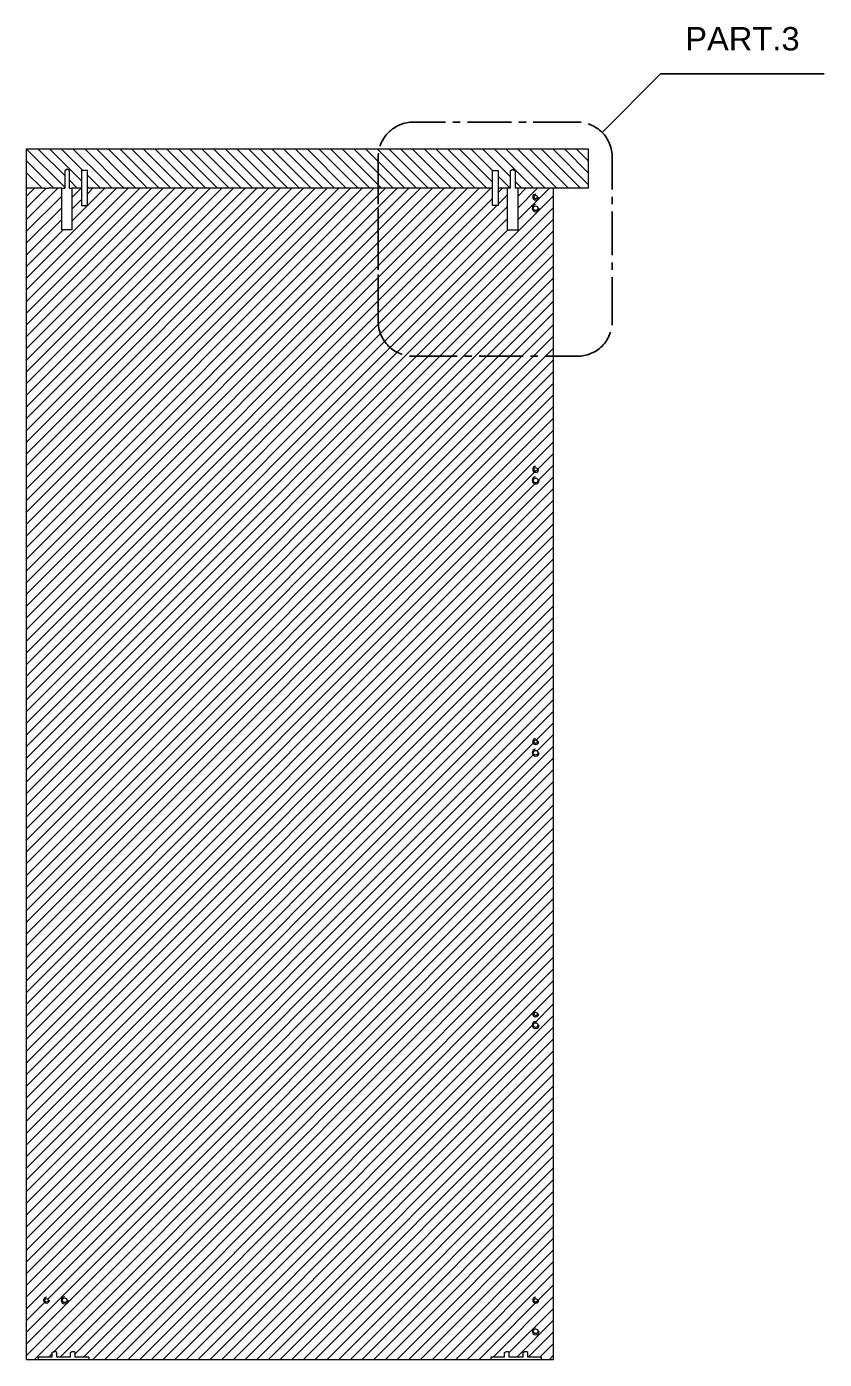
# Model space of a CAD drawing. Header units: millimetres. Extents: x -1335 to 2991, y -7 to 1980.
# Drawn here: x 1506.2 to 1574.4, y 1403.3 to 1517.1 of the extents above; entities that cross this region are included whole.
import ezdxf
from ezdxf.enums import TextEntityAlignment as Align

# ---------------------------------------------------------------- set-up
doc = ezdxf.new("R2010")
doc.units = ezdxf.units.MM
doc.linetypes.add('CENTER2', pattern=[1.125, 0.75, -0.125, 0.125, -0.125])
doc.layers.get('0').update_dxf_attribs({"color": 8})
doc.layers.add('A-SECT A-MCUT', color=7, linetype='Continuous', lineweight=35)
doc.layers.add('Campiture', color=1, linetype='Continuous')
doc.layers.add('Incastri', color=4, linetype='Continuous')
doc.styles.add('ARIAL', font='Arial.ttf')

msp = doc.modelspace()

# ---------------------------------------------------------------- linework, layer by layer
for p, q in [((1506.21, 1403.34), (1506.21, 1506.7)), ((1554.21, 1506.7), (1554.21, 1503.34)), ((1507.71, 1503.34), (1506.21, 1503.34)), ((1507.71, 1503.34), (1508.11, 1503.34)), ((1509.21, 1503.34), (1508.11, 1503.34)), ((1509.21, 1503.34), (1509.46, 1503.34)), ((1509.86, 1503.34), (1510.11, 1503.34)), ((1510.91, 1503.34), (1510.11, 1503.34)), ((1547.56, 1503.34), (1546.51, 1503.34)), ((1551.21, 1503.34), (1547.96, 1503.34)), ((1554.21, 1503.34), (1551.21, 1503.34)), ((1551.21, 1503.34), (1551.21, 1403.34))]:
    msp.add_line(p, q)
at = {"layer": 'A-SECT A-MCUT'}
for q in [(1555.38, 1508.11), (1574.38, 1513.11)]:
    msp.add_line((1560.38, 1513.11), q, dxfattribs=at)
at = {"layer": 'A-SECT A-MCUT', "linetype": 'CENTER2', "ltscale": 5}
msp.add_lwpolyline([(1536.26, 1491.99, 0.414214), (1539.26, 1488.99), (1553.26, 1488.99, 0.414214), (1556.26, 1491.99), (1556.26, 1505.99, 0.414214), (1553.26, 1508.99), (1539.26, 1508.99, 0.414214), (1536.26, 1505.99), (1536.26, 1491.99), (1536.26, 1505.99)], format="xyb", dxfattribs=at)
at = {"layer": 'Campiture'}
for p, q in [((1506.21, 1506.7), (1554.21, 1506.7)), ((1546.01, 1503.34), (1511.41, 1503.34)), ((1506.21, 1403.34), (1551.21, 1403.34))]:
    msp.add_line(p, q, dxfattribs=at)
at = {"layer": 'Campiture', "linetype": 'Continuous'}
for p, q in [((1509.46, 1503.42), (1506.21, 1506.67)), ((1509.46, 1504.42), (1507.17, 1506.7)), ((1510.91, 1503.97), (1508.17, 1506.7)), ((1511.02, 1504.86), (1509.17, 1506.7)), ((1512.86, 1504.02), (1510.17, 1506.7)), ((1514.41, 1503.47), (1511.17, 1506.7)), ((1514.41, 1504.47), (1512.17, 1506.7)), ((1516.53, 1503.34), (1513.17, 1506.7)), ((1517.53, 1503.34), (1514.17, 1506.7)), ((1518.53, 1503.34), (1515.17, 1506.7)), ((1519.53, 1503.34), (1516.17, 1506.7)), ((1520.53, 1503.34), (1517.17, 1506.7)), ((1521.53, 1503.34), (1518.17, 1506.7)), ((1522.53, 1503.34), (1519.17, 1506.7)), ((1523.53, 1503.34), (1520.17, 1506.7)), ((1524.53, 1503.34), (1521.17, 1506.7)), ((1525.53, 1503.34), (1522.17, 1506.7)), ((1526.53, 1503.34), (1523.17, 1506.7)), ((1527.53, 1503.34), (1524.17, 1506.7)), ((1528.53, 1503.34), (1525.17, 1506.7)), ((1529.53, 1503.34), (1526.17, 1506.7)), ((1530.53, 1503.34), (1527.17, 1506.7)), ((1531.53, 1503.34), (1528.17, 1506.7)), ((1532.53, 1503.34), (1529.17, 1506.7)), ((1533.53, 1503.34), (1530.17, 1506.7)), ((1534.53, 1503.34), (1531.17, 1506.7)), ((1535.53, 1503.34), (1532.17, 1506.7)), ((1536.53, 1503.34), (1533.17, 1506.7)), ((1537.53, 1503.34), (1534.17, 1506.7)), ((1538.53, 1503.34), (1535.17, 1506.7)), ((1539.53, 1503.34), (1536.17, 1506.7)), ((1540.53, 1503.34), (1537.17, 1506.7)), ((1541.53, 1503.34), (1538.17, 1506.7)), ((1542.53, 1503.34), (1539.17, 1506.7)), ((1543.53, 1503.34), (1540.17, 1506.7)), ((1544.53, 1503.34), (1541.17, 1506.7)), ((1545.53, 1503.34), (1542.17, 1506.7)), ((1546.01, 1503.87), (1543.17, 1506.7)), ((1546.01, 1504.87), (1544.17, 1506.7)), ((1547.56, 1504.32), (1545.17, 1506.7)), ((1549.53, 1503.34), (1546.17, 1506.7)), ((1549.51, 1504.37), (1547.17, 1506.7)), ((1550.96, 1503.92), (1548.17, 1506.7)), ((1552.53, 1503.34), (1549.17, 1506.7)), ((1553.53, 1503.34), (1550.17, 1506.7)), ((1554.21, 1503.67), (1551.17, 1506.7)), ((1554.21, 1504.67), (1552.17, 1506.7)), ((1554.21, 1505.67), (1553.17, 1506.7)), ((1508.53, 1503.34), (1506.21, 1505.67)), ((1507.53, 1503.34), (1506.21, 1504.67)), ((1512.53, 1503.34), (1511.41, 1504.47)), ((1515.53, 1503.34), (1514.41, 1504.47)), ((1506.21, 1502.67), (1506.88, 1503.34)), ((1506.21, 1501.67), (1507.88, 1503.34)), ((1506.21, 1500.67), (1508.88, 1503.34)), ((1506.21, 1495.67), (1513.88, 1503.34)), ((1506.21, 1494.67), (1514.88, 1503.34)), ((1506.21, 1493.67), (1515.88, 1503.34)), ((1506.21, 1492.67), (1516.88, 1503.34)), ((1506.21, 1491.67), (1517.88, 1503.34)), ((1506.21, 1490.67), (1518.88, 1503.34)), ((1506.21, 1489.67), (1519.88, 1503.34)), ((1506.21, 1488.67), (1520.88, 1503.34)), ((1506.21, 1487.67), (1521.88, 1503.34)), ((1506.21, 1486.67), (1522.88, 1503.34)), ((1506.21, 1485.67), (1523.88, 1503.34)), ((1506.21, 1484.67), (1524.88, 1503.34)), ((1506.21, 1483.67), (1525.88, 1503.34)), ((1506.21, 1482.67), (1526.88, 1503.34)), ((1506.21, 1481.67), (1527.88, 1503.34)), ((1506.21, 1480.67), (1528.88, 1503.34)), ((1506.21, 1479.67), (1529.88, 1503.34)), ((1506.21, 1478.67), (1530.88, 1503.34)), ((1506.21, 1477.67), (1531.88, 1503.34)), ((1506.21, 1476.67), (1532.88, 1503.34)), ((1506.21, 1475.67), (1533.88, 1503.34)), ((1506.21, 1474.67), (1534.88, 1503.34)), ((1506.21, 1473.67), (1535.88, 1503.34)), ((1506.21, 1472.67), (1536.88, 1503.34)), ((1506.21, 1471.67), (1537.88, 1503.34)), ((1506.21, 1470.67), (1538.88, 1503.34)), ((1506.21, 1469.67), (1539.88, 1503.34)), ((1506.21, 1468.67), (1540.88, 1503.34)), ((1506.21, 1467.67), (1541.88, 1503.34)), ((1506.21, 1466.67), (1542.88, 1503.34)), ((1506.21, 1465.67), (1543.88, 1503.34)), ((1506.21, 1464.67), (1544.88, 1503.34)), ((1506.21, 1463.67), (1545.88, 1503.34)), ((1510.53, 1503.34), (1509.86, 1504.02)), ((1510.11, 1502.57), (1510.88, 1503.34)), ((1511.53, 1503.34), (1511.41, 1503.47)), ((1511.41, 1502.87), (1511.88, 1503.34)), ((1511.41, 1501.87), (1512.88, 1503.34)), ((1513.53, 1503.34), (1512.86, 1504.02)), ((1514.53, 1503.34), (1514.41, 1503.47)), ((1547.53, 1503.34), (1546.51, 1504.37)), ((1546.51, 1502.97), (1546.88, 1503.34)), ((1548.53, 1503.34), (1547.96, 1503.92)), ((1548.21, 1502.67), (1548.88, 1503.34)), ((1548.21, 1501.67), (1549.88, 1503.34)), ((1548.21, 1500.67), (1550.88, 1503.34)), ((1550.53, 1503.34), (1549.51, 1504.37)), ((1551.53, 1503.34), (1550.96, 1503.92)), ((1506.21, 1499.67), (1509.21, 1502.67)), ((1506.21, 1457.67), (1551.21, 1502.67)), ((1506.21, 1462.67), (1546.01, 1502.47)), ((1510.11, 1501.57), (1510.91, 1502.37)), ((1546.51, 1501.97), (1547.31, 1502.77)), ((1506.21, 1461.67), (1546.4, 1501.86)), ((1506.21, 1460.67), (1547.31, 1501.77)), ((1506.21, 1498.67), (1509.21, 1501.67)), ((1506.21, 1456.67), (1551.21, 1501.67)), ((1510.11, 1500.57), (1511.4, 1501.86)), ((1506.21, 1459.67), (1547.31, 1500.77)), ((1506.21, 1497.67), (1509.21, 1500.67)), ((1506.21, 1455.67), (1551.21, 1500.67)), ((1506.21, 1496.67), (1509.32, 1499.78)), ((1506.21, 1458.67), (1547.32, 1499.78)), ((1506.21, 1454.67), (1551.21, 1499.67)), ((1506.21, 1453.67), (1551.21, 1498.67)), ((1506.21, 1452.67), (1551.21, 1497.67)), ((1506.21, 1451.67), (1551.21, 1496.67)), ((1506.21, 1450.67), (1551.21, 1495.67)), ((1506.21, 1449.67), (1551.21, 1494.67)), ((1506.21, 1448.67), (1551.21, 1493.67)), ((1506.21, 1447.67), (1551.21, 1492.67)), ((1506.21, 1446.67), (1551.21, 1491.67)), ((1506.21, 1445.67), (1551.21, 1490.67)), ((1506.21, 1444.67), (1551.21, 1489.67)), ((1506.21, 1443.67), (1551.21, 1488.67)), ((1506.21, 1442.67), (1551.21, 1487.67)), ((1506.21, 1441.67), (1551.21, 1486.67)), ((1506.21, 1440.67), (1551.21, 1485.67)), ((1506.21, 1439.67), (1551.21, 1484.67)), ((1506.21, 1438.67), (1551.21, 1483.67)), ((1506.21, 1437.67), (1551.21, 1482.67)), ((1506.21, 1436.67), (1551.21, 1481.67)), ((1549.86, 1479.32), (1551.21, 1480.67)), ((1549.91, 1478.37), (1551.21, 1479.67)), ((1506.21, 1435.67), (1549.73, 1479.2)), ((1506.21, 1433.67), (1551.21, 1478.67)), ((1506.21, 1434.67), (1549.73, 1478.2)), ((1506.21, 1432.67), (1551.21, 1477.67)), ((1506.21, 1431.67), (1551.21, 1476.67)), ((1506.21, 1430.67), (1551.21, 1475.67)), ((1506.21, 1429.67), (1551.21, 1474.67)), ((1506.21, 1428.67), (1551.21, 1473.67)), ((1506.21, 1427.67), (1551.21, 1472.67)), ((1506.21, 1426.67), (1551.21, 1471.67)), ((1506.21, 1425.67), (1551.21, 1470.67)), ((1506.21, 1424.67), (1551.21, 1469.67)), ((1506.21, 1423.67), (1551.21, 1468.67)), ((1506.21, 1422.67), (1551.21, 1467.67)), ((1506.21, 1421.67), (1551.21, 1466.67)), ((1506.21, 1420.67), (1551.21, 1465.67)), ((1506.21, 1419.67), (1551.21, 1464.67)), ((1506.21, 1418.67), (1551.21, 1463.67)), ((1506.21, 1417.67), (1551.21, 1462.67)), ((1506.21, 1416.67), (1551.21, 1461.67)), ((1506.21, 1415.67), (1551.21, 1460.67)), ((1506.21, 1414.67), (1551.21, 1459.67)), ((1506.21, 1413.67), (1551.21, 1458.67)), ((1549.77, 1456.23), (1551.21, 1457.67)), ((1549.84, 1455.3), (1551.21, 1456.67)), ((1506.21, 1412.67), (1549.57, 1456.03)), ((1506.21, 1410.67), (1551.21, 1455.67)), ((1506.21, 1411.67), (1549.55, 1455.02)), ((1506.21, 1409.67), (1551.21, 1454.67)), ((1506.21, 1408.67), (1551.21, 1453.67)), ((1506.21, 1407.67), (1551.21, 1452.67)), ((1508.03, 1408.49), (1551.21, 1451.67)), ((1509.13, 1408.59), (1551.21, 1450.67)), ((1506.21, 1404.67), (1551.21, 1449.67)), ((1506.21, 1403.67), (1551.21, 1448.67)), ((1506.88, 1403.34), (1551.21, 1447.67)), ((1508.53, 1403.99), (1551.21, 1446.67)), ((1509.08, 1403.54), (1551.21, 1445.67)), ((1510.35, 1403.81), (1551.21, 1444.67)), ((1511.08, 1403.54), (1551.21, 1443.67)), ((1511.88, 1403.34), (1551.21, 1442.67)), ((1512.88, 1403.34), (1551.21, 1441.67)), ((1513.88, 1403.34), (1551.21, 1440.67)), ((1514.88, 1403.34), (1551.21, 1439.67)), ((1515.88, 1403.34), (1551.21, 1438.67)), ((1516.88, 1403.34), (1551.21, 1437.67)), ((1517.88, 1403.34), (1551.21, 1436.67)), ((1518.88, 1403.34), (1551.21, 1435.67)), ((1519.88, 1403.34), (1551.21, 1434.67)), ((1549.6, 1432.06), (1551.21, 1433.67)), ((1520.88, 1403.34), (1549.54, 1432)), ((1521.88, 1403.34), (1551.21, 1432.67)), ((1522.88, 1403.34), (1551.21, 1431.67)), ((1523.88, 1403.34), (1551.21, 1430.67)), ((1524.88, 1403.34), (1551.21, 1429.67)), ((1525.88, 1403.34), (1551.21, 1428.67)), ((1526.88, 1403.34), (1551.21, 1427.67)), ((1527.88, 1403.34), (1551.21, 1426.67)), ((1528.88, 1403.34), (1551.21, 1425.67)), ((1529.88, 1403.34), (1551.21, 1424.67)), ((1530.88, 1403.34), (1551.21, 1423.67)), ((1531.88, 1403.34), (1551.21, 1422.67)), ((1532.88, 1403.34), (1551.21, 1421.67)), ((1533.88, 1403.34), (1551.21, 1420.67)), ((1534.88, 1403.34), (1551.21, 1419.67)), ((1535.88, 1403.34), (1551.21, 1418.67)), ((1536.88, 1403.34), (1551.21, 1417.67)), ((1537.88, 1403.34), (1551.21, 1416.67)), ((1538.88, 1403.34), (1551.21, 1415.67)), ((1539.88, 1403.34), (1551.21, 1414.67)), ((1540.88, 1403.34), (1551.21, 1413.67)), ((1541.88, 1403.34), (1551.21, 1412.67)), ((1542.88, 1403.34), (1551.21, 1411.67)), ((1543.88, 1403.34), (1551.21, 1410.67)), ((1544.88, 1403.34), (1551.21, 1409.67)), ((1506.21, 1405.67), (1509.13, 1408.59)), ((1506.21, 1406.67), (1507.82, 1408.28)), ((1546.08, 1403.54), (1551.21, 1408.67)), ((1547.46, 1403.93), (1551.21, 1407.67)), ((1548.09, 1403.54), (1551.21, 1406.67)), ((1549.08, 1403.54), (1551.21, 1405.67)), ((1550.08, 1403.54), (1551.21, 1404.67)), ((1550.88, 1403.34), (1551.21, 1403.67))]:
    msp.add_line(p, q, dxfattribs=at)
at = {"layer": 'Incastri', "linetype": 'Continuous'}
for p, q in [((1506.21, 1506.67), (1506.24, 1506.7)), ((1510.88, 1503.34), (1510.91, 1503.37)), ((1546.53, 1503.34), (1546.51, 1503.37))]:
    msp.add_line(p, q, dxfattribs=at)
at = {"layer": 'Incastri'}
for p, q in [((1509.66, 1504.96), (1509.46, 1504.84)), ((1509.46, 1504.84), (1509.46, 1503.34)), ((1509.86, 1504.84), (1509.66, 1504.96)), ((1509.86, 1503.34), (1509.86, 1504.84)), ((1547.56, 1504.84), (1547.76, 1504.96)), ((1547.56, 1503.34), (1547.56, 1504.84)), ((1547.76, 1504.96), (1547.96, 1504.84)), ((1547.96, 1504.84), (1547.96, 1503.34)), ((1509.21, 1499.78), (1509.21, 1503.34)), ((1510.11, 1499.78), (1510.11, 1503.34)), ((1547.31, 1499.78), (1547.31, 1503.34)), ((1548.21, 1499.78), (1548.21, 1503.34)), ((1510.11, 1499.78), (1509.21, 1499.78)), ((1547.31, 1499.78), (1548.21, 1499.78)), ((1507.21, 1403.34), (1507.21, 1403.54)), ((1508.38, 1403.54), (1507.21, 1403.54)), ((1508.38, 1403.94), (1508.47, 1403.99)), ((1508.38, 1403.54), (1508.38, 1403.94)), ((1508.69, 1403.99), (1508.47, 1403.99)), ((1508.78, 1403.94), (1508.69, 1403.99)), ((1508.78, 1403.54), (1508.78, 1403.94)), ((1509.95, 1403.54), (1508.78, 1403.54)), ((1509.95, 1403.94), (1510.04, 1403.99)), ((1509.95, 1403.54), (1509.95, 1403.94)), ((1510.27, 1403.99), (1510.04, 1403.99)), ((1510.35, 1403.94), (1510.27, 1403.99)), ((1510.35, 1403.54), (1510.35, 1403.94)), ((1511.52, 1403.54), (1510.35, 1403.54)), ((1511.52, 1403.54), (1511.52, 1403.34)), ((1547.06, 1403.54), (1545.89, 1403.54)), ((1545.89, 1403.54), (1545.89, 1403.34)), ((1547.06, 1403.94), (1547.15, 1403.99)), ((1547.06, 1403.54), (1547.06, 1403.94)), ((1547.38, 1403.99), (1547.15, 1403.99)), ((1547.46, 1403.94), (1547.38, 1403.99)), ((1547.46, 1403.54), (1547.46, 1403.94)), ((1548.64, 1403.54), (1547.46, 1403.54)), ((1548.64, 1403.94), (1548.72, 1403.99)), ((1548.64, 1403.54), (1548.64, 1403.94)), ((1548.95, 1403.99), (1548.72, 1403.99)), ((1549.04, 1403.94), (1548.95, 1403.99)), ((1549.04, 1403.54), (1549.04, 1403.94)), ((1550.21, 1403.54), (1549.04, 1403.54)), ((1550.21, 1403.34), (1550.21, 1403.54))]:
    msp.add_line(p, q, dxfattribs=at)
at = {"layer": 'Incastri', "color": 175, "linetype": 'Continuous'}
msp.add_line((1508.08, 1403.54), (1508.38, 1403.84), dxfattribs=at)
at = {"layer": 'Incastri'}
for points in [[(1511.41, 1501.96), (1511.41, 1503.86), (1511.41, 1504.76), (1511.41, 1504.86), (1511.31, 1504.86), (1511.01, 1504.86), (1510.91, 1504.86), (1510.91, 1504.76), (1510.91, 1501.96), (1510.91, 1501.86), (1511.01, 1501.86), (1511.31, 1501.86), (1511.41, 1501.86)], [(1546.01, 1501.96), (1546.01, 1503.86), (1546.01, 1504.76), (1546.01, 1504.86), (1546.11, 1504.86), (1546.41, 1504.86), (1546.51, 1504.86), (1546.51, 1504.76), (1546.51, 1501.96), (1546.51, 1501.86), (1546.41, 1501.86), (1546.11, 1501.86), (1546.01, 1501.86)]]:
    msp.add_lwpolyline(points, close=True, dxfattribs=at)
for centre, radius in [((1549.71, 1502.59), 0.15), ((1549.71, 1502.59), 0.15), ((1549.71, 1501.64), 0.2), ((1549.71, 1501.64), 0.2), ((1549.71, 1479.34), 0.15), ((1549.71, 1479.34), 0.15), ((1549.71, 1478.39), 0.2), ((1549.71, 1478.39), 0.2), ((1549.71, 1456.09), 0.15), ((1549.71, 1456.09), 0.15), ((1549.71, 1455.14), 0.2), ((1549.71, 1455.14), 0.2), ((1549.71, 1432.84), 0.15), ((1549.71, 1432.84), 0.15), ((1549.71, 1431.89), 0.2), ((1549.71, 1431.89), 0.2), ((1507.91, 1408.39), 0.15), ((1509.46, 1408.39), 0.2), ((1549.71, 1408.39), 0.15), ((1549.71, 1408.39), 0.15), ((1549.71, 1405.74), 0.2)]:
    msp.add_circle(centre, radius, dxfattribs=at)
for centre, radius, start, end in [((1549.71, 1502.59), 0.25, 90, 180), ((1549.71, 1502.59), 0.25, 180, 0), ((1549.71, 1501.64), 0.3, 90, 0), ((1549.71, 1479.34), 0.25, 90, 180), ((1549.71, 1479.34), 0.25, 180, 0), ((1549.71, 1478.39), 0.3, 90, 0), ((1549.71, 1456.09), 0.25, 90, 180), ((1549.71, 1456.09), 0.25, 180, 0), ((1549.71, 1455.14), 0.3, 90, 0), ((1549.71, 1432.84), 0.25, 90, 180), ((1549.71, 1432.84), 0.25, 180, 0), ((1549.71, 1431.89), 0.3, 90, 0), ((1507.91, 1408.39), 0.25, 90, 180), ((1507.91, 1408.39), 0.25, 180, 0), ((1509.46, 1408.39), 0.3, 90, 0), ((1549.71, 1408.39), 0.25, 90, 180), ((1549.71, 1408.39), 0.25, 180, 0), ((1549.71, 1405.74), 0.3, 90, 0)]:
    msp.add_arc(centre, radius, start, end, dxfattribs=at)

# ---------------------------------------------------------------- texts
at = {"style": 'ARIAL'}
msp.add_attdef('PART.3', text='1', height=2, dxfattribs=at).set_placement((1567.38, 1517.11), align=Align.TOP_CENTER)

doc.saveas('drawing.dxf')
